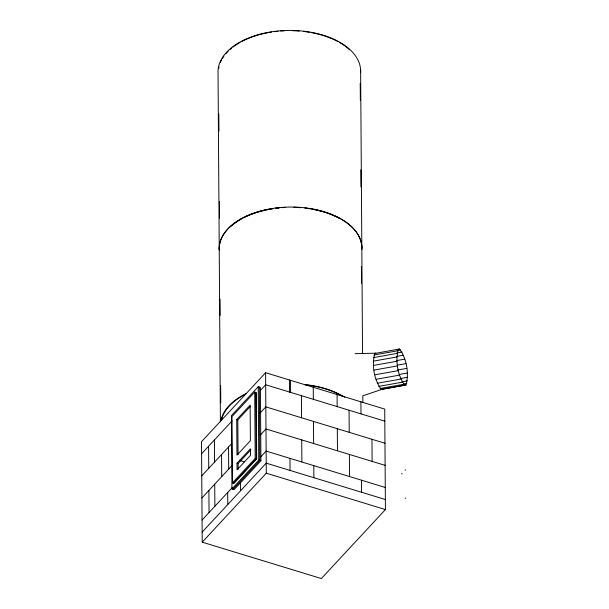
<?xml version="1.0" encoding="UTF-8"?>
<svg xmlns="http://www.w3.org/2000/svg" width="609" height="609" viewBox="0 0 609 609"><rect width="100%" height="100%" fill="white"/><g stroke="black" fill="none" stroke-linecap="round" stroke-linejoin="round"><path stroke-width="0.91" d="M374.786 353.479L399.42 348.995C406.766 358.511 409.195 373.424 405.997 384.972L381.363 389.456C374.017 379.94 371.597 365.035 374.786 353.479L375.867 353.19L355.1 353.677M404.916 385.261C397.57 375.753 395.15 360.84 398.339 349.292L399.42 348.995M265.593 372.708L201.518 441.685L202.218 542.17L321.362 578.55L385.428 509.573L384.728 409.088L265.593 372.708L266.293 473.193L202.218 542.17M258.239 386.73L231.45 415.582L231.96 488.936L234.13 489.598L260.918 460.754L260.408 387.393L258.239 386.73L258.756 460.092L231.96 488.936M254.729 392.097L232.014 416.548L232.478 482.876L233.993 483.333L256.709 458.881L256.244 392.554L254.729 392.097L255.194 458.417L232.478 482.876M201.602 453.743L232.021 420.994M260.492 390.339L265.676 384.766L384.812 421.139M236.726 419.571L250.124 405.152L250.375 440.726L236.977 455.144L236.726 419.571L237.814 419.906L250.573 406.165M201.762 475.85L231.724 443.588M260.112 413.031L265.828 406.873L384.972 443.245M201.914 497.956L232.516 465.01M260.264 435.138L265.981 428.98L385.124 465.36M237.03 463.183L250.428 448.764L250.474 455.395L237.076 469.821L237.03 463.183L238.119 463.518L250.878 449.777M233.559 483.203L256.275 458.744L255.81 392.424M202.066 520.063L232.181 487.649M260.37 457.298L266.133 451.086L385.276 487.466M233.041 489.271L259.837 460.419L259.327 387.065M202.15 532.121L266.217 463.144L385.36 499.525M405.997 384.972L382.444 389.166L362.812 395.85L362.88 402.526M381.363 389.456L382.444 389.166M397.068 350.586L400.692 349.939M373.964 354.986L397.517 350.799M396.626 353.022L402.062 352.055M373.462 357.605L397.015 353.418M397.098 356.326L403.44 355.199M373.302 361.16L396.862 356.973M396.581 360.604L404.734 359.158M373.515 365.408L397.068 361.221M397.7 365.103L405.853 363.657M374.071 370.059L397.624 365.872M397.654 370.006L406.713 368.392M374.938 374.794L398.492 370.607M399.116 374.489L407.269 373.043M376.05 379.3L399.603 375.106M400.235 378.577L407.482 377.291M377.344 383.251L400.897 379.064M401.894 381.813L407.33 380.846M378.722 386.395L402.275 382.201M403.196 384.112L406.82 383.464M380.092 388.512L403.645 384.317M405 469.912L405.647 470.11M401.506 473.68L402.153 473.878M405.198 498.055L405.845 498.253M255.194 458.417L256.709 458.881M258.756 460.092L260.918 460.754M239.824 460.526L244.156 461.85M266.293 473.193L385.428 509.573M269.962 208.872L270.107 209.146A70.834 40.833 -0.4 0 1 272.763 208.704A71.329 41.115 -0.4 0 0 270.031 209.123M371.97 439.279L372.122 461.386M360.627 69.966L362.538 353.075M360.224 83.288L360.345 100.401M360.832 169.82L360.947 186.933M361.442 266.559L361.556 283.672M360.901 401.811L360.985 413.869M361.449 480.189L361.533 492.247M349.071 410.23L349.223 432.337M349.383 454.443L349.536 476.55M337.074 394.533L337.158 406.591M337.31 428.698L337.47 450.805M313.247 387.255L313.331 399.314M313.483 421.42L313.635 443.527M313.795 465.641L313.879 477.7M301.417 395.675L301.569 417.782M301.721 439.896L301.881 462.003M290.501 380.313L290.584 392.371L289.503 392.036L289.42 379.978M289.968 458.364L290.051 470.422M240.532 482.389L240.593 490.74M237.814 419.906L238.05 454.542M238.119 463.518L238.157 469.204M228.55 447.006L228.702 469.113M227.697 492.475L227.781 504.534M221.562 454.527L221.714 476.634M218.814 113.99L218.936 131.102M219.423 201.465L219.544 218.585M220.039 299.164L220.153 315.325M220.641 385.695L220.762 402.808M220.405 421.839L218.037 73.11A71.329 41.115 -0.4 0 1 289.503 30.42A71.329 41.115 -0.4 0 1 360.612 72.646M214.414 439.949L214.574 462.056M214.726 484.163L214.878 506.269M208.59 446.214L208.742 468.329M208.902 490.435L209.054 512.542M219.27 249.972A71.329 41.115 -0.4 0 1 227.743 229.22M228.337 228.596A71.329 41.115 -0.4 0 1 238.629 220.458M239.383 220.001A71.329 41.115 -0.4 0 1 253.055 213.607M253.884 213.31A71.329 41.115 -0.4 0 1 269.102 209.29M279.128 207.867A71.329 41.115 -0.4 0 0 275.435 208.286A70.834 40.833 -0.4 0 1 279.135 207.905M285.636 207.403A71.329 41.115 -0.4 0 0 281.914 207.631A70.834 40.833 -0.4 0 1 285.598 207.441M293.995 207.311A71.329 41.115 -0.4 0 1 300.534 207.639M305.132 208.08A71.329 41.115 -0.4 0 1 361.853 249.507M218.715 68.657A70.834 40.833 -0.4 0 1 219.027 66.868M220.389 62.483A70.834 40.833 -0.4 0 1 221.486 60.108M222.369 58.533A70.834 40.833 -0.4 0 1 223.891 56.211M225.65 53.95A70.834 40.833 -0.4 0 1 228.147 51.247M230.095 49.42A70.834 40.833 -0.4 0 1 231.496 48.233M232.965 47.068A70.834 40.833 -0.4 0 1 237.754 43.787M238.5 43.338A70.834 40.833 -0.4 0 1 240.037 42.447M241.628 41.572A70.834 40.833 -0.4 0 1 252.08 36.982M252.902 36.685A70.834 40.833 -0.4 0 1 268.013 32.696M268.942 32.528A70.834 40.833 -0.4 0 1 271.599 32.087M274.309 31.706A70.834 40.833 -0.4 0 1 277.97 31.287M280.734 31.044A70.834 40.833 -0.4 0 1 284.433 30.823M292.739 30.739A70.834 40.833 -0.4 0 1 299.225 31.059M303.792 31.501A70.834 40.833 -0.4 0 1 309.342 32.277M311.214 32.597A70.834 40.833 -0.4 0 1 337.881 41.579M339.533 42.493A70.834 40.833 -0.4 0 1 349.581 49.778M220.938 420.317A71.329 41.115 -0.4 0 1 246.196 393.581M304.47 384.5A71.329 41.115 -0.4 0 1 344.686 397.228M221.638 419.464A70.834 40.833 -0.4 0 1 244.841 394.624M305.292 384.873A70.834 40.833 -0.4 0 1 341.931 395.972M219.202 249.728A71.329 41.115 -0.4 0 1 289.892 207.045A71.329 41.115 -0.4 0 1 361.815 248.365M231.26 226.038A70.834 40.833 -0.4 0 1 238.918 220.405M239.664 219.956A70.834 40.833 -0.4 0 1 241.202 219.057M245.275 216.933A70.834 40.833 -0.4 0 1 253.245 213.599M254.067 213.302A70.834 40.833 -0.4 0 1 269.178 209.313M293.903 207.349A70.834 40.833 -0.4 0 1 300.389 207.677M304.957 208.111A70.834 40.833 -0.4 0 1 306.753 208.339M312.379 209.214A70.834 40.833 -0.4 0 1 339.046 218.197"/></g></svg>
